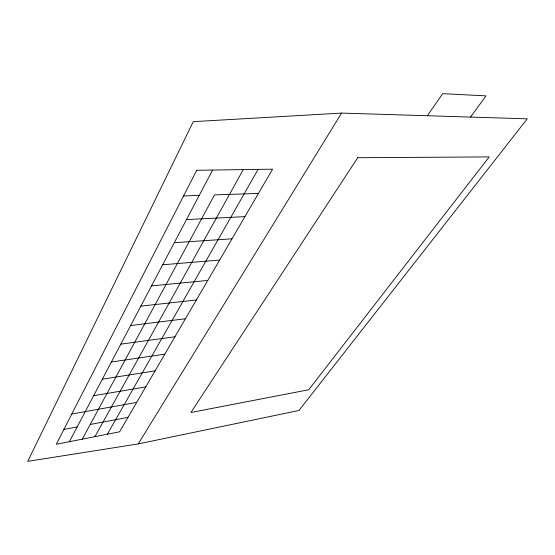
<?xml version="1.0" encoding="UTF-8"?>
<svg xmlns="http://www.w3.org/2000/svg" width="555" height="555" viewBox="0 0 555 555"><rect width="100%" height="100%" fill="white"/><g stroke="black" fill="none" stroke-linecap="round" stroke-linejoin="round"><path stroke-width="0.83" d="M69.389 441.697L212.6 170.052M82.265 439.158L214.542 194.895L258.45 193.431M94.912 436.667L243.277 169.601M107.351 434.218L258.096 169.386M138.216 443.924L341.568 113.088L527.25 118.832L298.965 410.478L138.216 443.924L27.75 461.344L193.272 121.663L341.568 113.088M427.392 115.738L442.682 93.656L486.013 95.876L470.515 117.077M63.894 429.424L77.173 426.927M90.215 424.478L127.983 417.381M71.796 414.009L136.696 402.43M93.629 395.708L145.722 386.925M102.342 379.19L155.095 370.844M111.395 362.013L164.821 354.146M120.823 344.135L174.929 336.795M130.633 325.528L185.439 318.757M140.859 306.124L196.373 299.991M151.529 285.894L207.757 280.442M162.664 264.77L219.627 260.066M174.305 242.688L232.011 238.816M186.48 219.593L244.935 216.623M183.573 195.929L199.231 195.409M196.713 170.288L56.284 444.271L119.575 431.811L272.581 169.171L196.713 170.288M357.739 157.717L190.92 412.497L308.698 389.763L489.191 156.912L357.739 157.717"/></g></svg>
